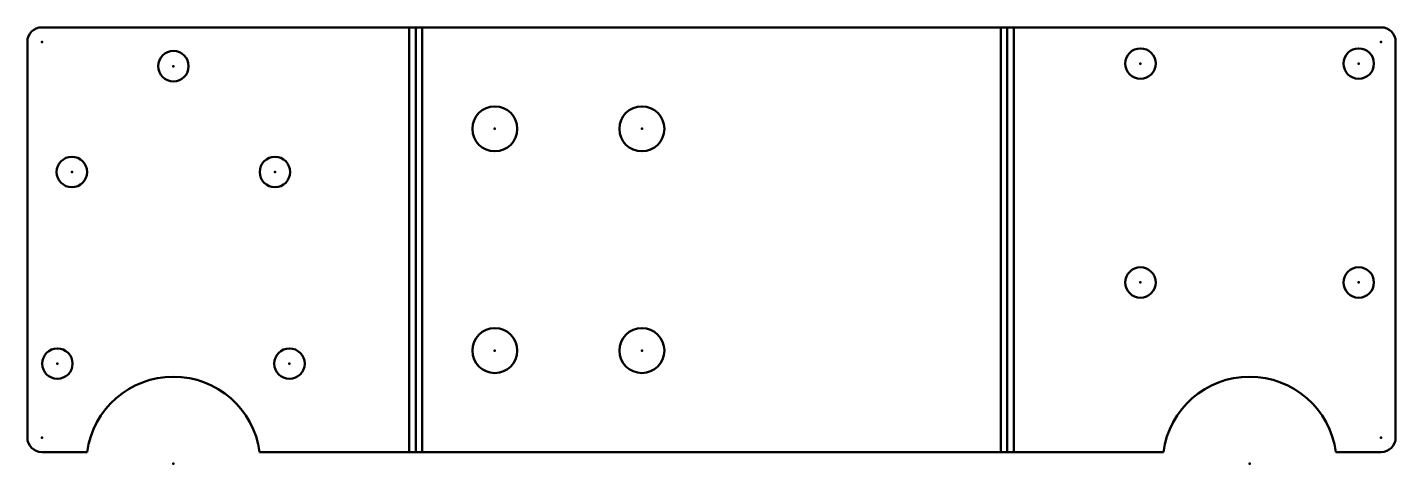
# Model space of a CAD drawing. Header units: millimetres. Extents: x -68 to 26.3, y -30.1 to 0.
import ezdxf

# ---------------------------------------------------------------- set-up
doc = ezdxf.new("R2010")
doc.units = ezdxf.units.MM
for name, color, linetype, lineweight in [('IV_ARC_CENTERS', 7, 'Continuous', 50), ('IV_BEND_DOWN', 7, 'Continuous', 50), ('IV_INTERIOR_PROFILES', 7, 'Continuous', 50), ('IV_OUTER_PROFILE', 7, 'Continuous', 50), ('IV_TANGENT', 7, 'Continuous', 50)]:
    doc.layers.add(name, color=color, linetype=linetype, lineweight=lineweight)

msp = doc.modelspace()

# ---------------------------------------------------------------- linework, layer by layer
at = {"layer": 'IV_ARC_CENTERS'}
for p in [(-67.009, -1), (25.33, -1), (-57.939, -2.68), (8.735, -2.5), (23.785, -2.5), (-35.779, -7), (-25.639, -7), (-64.939, -9.98), (-50.939, -9.98), (8.735, -17.6), (23.785, -17.6), (-35.779, -22.3), (-25.639, -22.3), (-65.939, -23.2), (-49.939, -23.2), (-67.009, -28.3), (25.33, -28.3), (-57.939, -30.1), (16.26, -30.1)]:
    msp.add_point(p, dxfattribs=at)
at = {"layer": 'IV_BEND_DOWN'}
for p, q in [((-41.229, 0), (-41.229, -29.3)), ((-0.45, -29.3), (-0.45, 0))]:
    msp.add_line(p, q, dxfattribs=at)
at = {"layer": 'IV_INTERIOR_PROFILES'}
for centre, radius in [((-57.939, -2.68), 1.05), ((8.735, -2.5), 1.05), ((23.785, -2.5), 1.05), ((-35.779, -7), 1.55), ((-25.639, -7), 1.55), ((-64.939, -9.98), 1.05), ((-50.939, -9.98), 1.05), ((8.735, -17.6), 1.05), ((23.785, -17.6), 1.05), ((-35.779, -22.3), 1.55), ((-25.639, -22.3), 1.55), ((-65.939, -23.2), 1.05), ((-49.939, -23.2), 1.05)]:
    msp.add_circle(centre, radius, dxfattribs=at)
at = {"layer": 'IV_OUTER_PROFILE'}
for p, q in [((-67.009, 0), (25.33, 0)), ((-68.009, -28.3), (-68.009, -1)), ((26.33, -1), (26.33, -28.3)), ((-63.885, -29.3), (-67.009, -29.3)), ((10.314, -29.3), (-51.992, -29.3)), ((25.33, -29.3), (22.206, -29.3))]:
    msp.add_line(p, q, dxfattribs=at)
for centre, radius, start, end in [((-67.009, -1), 1, 90, 180), ((25.33, -1), 1, 0, 90), ((-57.939, -30.1), 6, 7.66226, 172.33774), ((16.26, -30.1), 6, 7.66226, 172.33774), ((-67.009, -28.3), 1, 180, 270), ((25.33, -28.3), 1, 270, 0)]:
    msp.add_arc(centre, radius, start, end, dxfattribs=at)
at = {"layer": 'IV_TANGENT'}
for p, q in [((-41.679, -29.3), (-41.679, 0)), ((-40.779, 0), (-40.779, -29.3)), ((-0.899, -29.3), (-0.899, 0)), ((0, 0), (0, -29.3))]:
    msp.add_line(p, q, dxfattribs=at)

doc.saveas('drawing.dxf')
